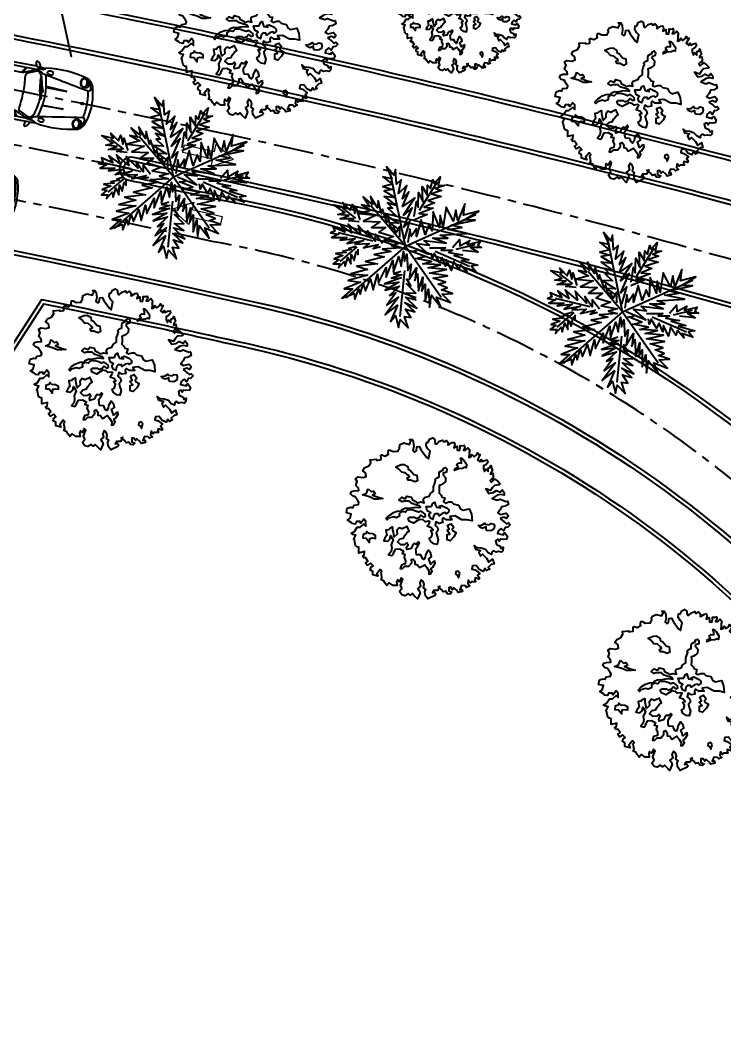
# Model space of a CAD drawing. Header units: inches. Extents: x -48022 to 80112, y -8164 to 5118.
# Drawn here: x 64292 to 65391, y -1339 to 243 of the extents above; entities that cross this region are included whole.
import ezdxf
from ezdxf.xclip import XClip

# ---------------------------------------------------------------- set-up
doc = ezdxf.new("R2010")
doc.units = ezdxf.units.IN
doc.header["$LTSCALE"] = 10
doc.header["$XCLIPFRAME"] = 0
doc.header["$PDMODE"] = 32
doc.linetypes.add('Amconstr', pattern=[9999, 9999, 0])
doc.linetypes.add('CENTER', pattern=[2, 1.25, -0.25, 0.25, -0.25])
doc.layers.add('1_CAR', color=1, linetype='Continuous', lineweight=0)
for name, color, linetype in [('1_DIM', 1, 'Continuous'), ('coches', 7, 'Continuous'), ('ROAD CL', 251, 'CENTER'), ('roads & footpath', 161, 'Continuous'), ('trees', 109, 'Continuous')]:
    doc.layers.add(name, color=color, linetype=linetype)
doc.styles.get("Standard").update_dxf_attribs({"font": 'sanss___.ttf'})
doc.dimstyles.new('STANDARD_WS', dxfattribs={"dimscale": 180, "dimtxt": 0.18, "dimasz": 0.0625, "dimexe": 0.1875, "dimexo": 0.0625, "dimgap": 0.09375, "dimtad": 0, "dimdec": 0, "dimzin": 3, "dimdsep": 46, "dimlunit": 4, "dimtxsty": 'Standard', "dimblk": 'DOT', "dimcen": 0.09375, "dimadec": 3, "dimazin": 0, "dimtfac": 1, "dimtdec": 0, "dimtofl": 0, "dimtmove": 1, "dimatfit": 3, "dimldrblk": 'CLOSED', "dimfxl": 0, "dimfrac": 2, "dimtolj": 1, "dimtzin": 3, "dimarcsym": 0})

# ---------------------------------------------------------------- blocks, each defined once
blk = doc.blocks.new('Arpls006')
at = {"color": 0, "linetype": 'ByBlock'}
for points in [[(0.4467, -0.0098), (0.4731, -0.0295), (0.4861, -0.0419), (0.4985, -0.0367), (0.5094, -0.0492), (0.4949, -0.0632), (0.4788, -0.0653), (0.4679, -0.0865), (0.4534, -0.0705), (0.4358, -0.085), (0.4306, -0.1026), (0.4679, -0.1119), (0.4591, -0.1119), (0.4767, -0.099), (0.4928, -0.1223), (0.4861, -0.1384), (0.4664, -0.1405), (0.4503, -0.1384), (0.441, -0.1514), (0.4322, -0.1384), (0.4176, -0.1477), (0.4233, -0.1706), (0.4467, -0.1815), (0.4519, -0.196), (0.4664, -0.1887), (0.4643, -0.21), (0.4555, -0.2193), (0.4373, -0.2157), (0.4213, -0.2193), (0.4036, -0.21), (0.3948, -0.2193), (0.3927, -0.2333), (0.373, -0.223), (0.3554, -0.2032), (0.3285, -0.1939), (0.3051, -0.1923), (0.2854, -0.1778), (0.2942, -0.2012), (0.3248, -0.2084), (0.3139, -0.223), (0.3248, -0.2442), (0.3373, -0.2318), (0.3622, -0.2567), (0.3767, -0.2816), (0.4, -0.2639), (0.4088, -0.2925), (0.3912, -0.2961), (0.373, -0.3142), (0.3819, -0.3246), (0.3622, -0.334), (0.3518, -0.321), (0.3409, -0.3391), (0.316, -0.3282), (0.2979, -0.3033), (0.2745, -0.3049), (0.2709, -0.3246), (0.2906, -0.3303), (0.3196, -0.3516), (0.3067, -0.3625), (0.3176, -0.3786), (0.3139, -0.3874), (0.2906, -0.3801), (0.289, -0.391), (0.2942, -0.4035), (0.2818, -0.4035), (0.2673, -0.4035), (0.2605, -0.4107), (0.2481, -0.3946), (0.2445, -0.418), (0.2569, -0.4304), (0.2372, -0.4392), (0.2299, -0.4304), (0.2066, -0.4284), (0.1957, -0.4538), (0.2087, -0.4517), (0.2118, -0.4647), (0.1854, -0.4714), (0.1781, -0.459), (0.1584, -0.4429), (0.1496, -0.4538), (0.1402, -0.4377), (0.1262, -0.4392), (0.1262, -0.461), (0.1459, -0.4698), (0.1351, -0.4807), (0.119, -0.4787), (0.1081, -0.4626), (0.092, -0.4678), (0.0796, -0.4517), (0.0599, -0.4356), (0.0708, -0.432), (0.0563, -0.459), (0.0314, -0.459), (0.0241, -0.4735), (0.0365, -0.4698), (0.0454, -0.4823), (0.0402, -0.4896), (-0.0044, -0.5108), (-0.0205, -0.4875), (-0.0226, -0.4626), (-0.0169, -0.4517), (-0.0314, -0.4413), (-0.0262, -0.4195), (-0.0329, -0.4019), (-0.0459, -0.391), (-0.0547, -0.4107), (-0.0495, -0.432), (-0.0671, -0.4465), (-0.0599, -0.4574), (-0.0526, -0.4735), (-0.0692, -0.5108), (-0.0868, -0.4932), (-0.1014, -0.4771), (-0.1138, -0.4875), (-0.1263, -0.4771), (-0.1475, -0.4911), (-0.1657, -0.4859), (-0.1802, -0.4647), (-0.1657, -0.445), (-0.1745, -0.4252), (-0.1657, -0.4035), (-0.1605, -0.3874), (-0.1708, -0.3786), (-0.1833, -0.4035), (-0.1942, -0.3926), (-0.1999, -0.4055), (-0.1962, -0.4284), (-0.2211, -0.4284), (-0.246, -0.4107), (-0.2605, -0.4284), (-0.2714, -0.4123), (-0.2782, -0.3983), (-0.2963, -0.391), (-0.2911, -0.3801), (-0.2942, -0.3568), (-0.2963, -0.3443), (-0.2911, -0.3391), (-0.3015, -0.3267), (-0.3233, -0.3537), (-0.316, -0.3697), (-0.3482, -0.3604), (-0.3482, -0.3391), (-0.3642, -0.3303), (-0.3591, -0.3106), (-0.3466, -0.3049), (-0.3627, -0.2888), (-0.3803, -0.3013), (-0.3824, -0.3013), (-0.3928, -0.2873), (-0.3788, -0.2748), (-0.3928, -0.253), (-0.4036, -0.2551), (-0.4125, -0.2442), (-0.4021, -0.239), (-0.4, -0.2157), (-0.4342, -0.2245), (-0.4342, -0.2069), (-0.4342, -0.1887), (-0.4446, -0.1851), (-0.4555, -0.1778), (-0.4576, -0.169), (-0.4627, -0.1405), (-0.4679, -0.1368), (-0.4643, -0.1332), (-0.4539, -0.1135), (-0.4736, -0.1083), (-0.4825, -0.1011), (-0.4627, -0.0902), (-0.4446, -0.0632), (-0.427, -0.0632), (-0.4036, -0.0435), (-0.3912, -0.0564), (-0.3912, -0.0274), (-0.4036, -0.0134), (-0.4218, -0.0383), (-0.4285, -0.0274), (-0.4503, -0.0274), (-0.4576, -0.0435), (-0.4752, -0.0404), (-0.4825, -0.0331), (-0.5058, -0.0186), (-0.4897, -0.0077), (-0.4825, 0.0188), (-0.513, 0.026), (-0.5073, 0.0546), (-0.484, 0.0618), (-0.4716, 0.0582), (-0.4643, 0.0743), (-0.4379, 0.0779), (-0.4342, 0.0903), (-0.4415, 0.1012), (-0.4576, 0.1261), (-0.4752, 0.1318), (-0.4861, 0.1443), (-0.4804, 0.1588), (-0.4643, 0.164), (-0.4358, 0.1656), (-0.4379, 0.1801), (-0.4539, 0.1962), (-0.4446, 0.2211), (-0.4555, 0.2392), (-0.4394, 0.2501), (-0.4088, 0.2465), (-0.3891, 0.2532), (-0.3928, 0.275), (-0.4109, 0.289), (-0.4, 0.3072), (-0.3731, 0.3196), (-0.3606, 0.3393), (-0.3642, 0.3575), (-0.3248, 0.3611), (-0.3233, 0.3538), (-0.2963, 0.359), (-0.2963, 0.3699), (-0.2979, 0.3839), (-0.2927, 0.3876), (-0.2911, 0.3876), (-0.2714, 0.3808), (-0.2497, 0.3933), (-0.2517, 0.4), (-0.2497, 0.4182), (-0.2388, 0.4182), (-0.2211, 0.4093), (-0.189, 0.4109), (-0.189, 0.4166), (-0.1802, 0.429), (-0.1817, 0.4379), (-0.1765, 0.4524), (-0.1532, 0.4628), (-0.119, 0.4539), (-0.1102, 0.4737), (-0.119, 0.4845), (-0.1029, 0.4845), (-0.0957, 0.4721), (-0.092, 0.4394), (-0.0977, 0.4145), (-0.0868, 0.4057), (-0.076, 0.413), (-0.0723, 0.4379), (-0.0583, 0.4394), (-0.0459, 0.4166), (-0.0132, 0.3735), (-0.0008, 0.3627), (0.0096, 0.4109), (-0.0044, 0.4254), (-0.0153, 0.4451), (-0.0132, 0.4664), (-0.0029, 0.4648)], [(-0.0029, 0.4648), (0.006, 0.4861), (0.0241, 0.4949), (0.0386, 0.4845), (0.0386, 0.4721), (0.0423, 0.4576), (0.0511, 0.4576), (0.0671, 0.4737), (0.0884, 0.4809), (0.092, 0.4721), (0.1008, 0.4721), (0.1117, 0.4788), (0.1226, 0.4648), (0.1205, 0.4503), (0.1278, 0.4524), (0.1475, 0.4648), (0.1599, 0.4664), (0.1636, 0.4503), (0.1584, 0.4327), (0.1781, 0.4431), (0.1797, 0.4166), (0.1942, 0.4145), (0.1978, 0.4327), (0.1978, 0.4467), (0.2175, 0.4451), (0.2227, 0.4488), (0.2263, 0.4327), (0.2175, 0.4182), (0.2315, 0.4182), (0.246, 0.4327), (0.2569, 0.4182), (0.2533, 0.4036), (0.2533, 0.3896), (0.2512, 0.3715), (0.2642, 0.3751), (0.2709, 0.3896), (0.2839, 0.3751), (0.2999, 0.3876), (0.3051, 0.4), (0.3103, 0.3896), (0.3228, 0.3896), (0.3139, 0.3735), (0.3051, 0.3575), (0.3212, 0.3445), (0.3285, 0.359), (0.3336, 0.3466), (0.3497, 0.3538), (0.3658, 0.3575), (0.3694, 0.3414), (0.357, 0.3269), (0.3425, 0.3196), (0.3425, 0.3035), (0.3497, 0.2838), (0.357, 0.2983), (0.3715, 0.2838), (0.3715, 0.3056), (0.3855, 0.3108), (0.3891, 0.3217), (0.3948, 0.302), (0.4, 0.289), (0.3891, 0.2786), (0.3876, 0.2677), (0.4016, 0.2729), (0.4036, 0.2553), (0.4036, 0.2444), (0.3927, 0.2371), (0.3839, 0.2283), (0.3927, 0.2174), (0.4036, 0.2283), (0.4145, 0.2356), (0.4322, 0.2231), (0.4482, 0.207), (0.441, 0.2013), (0.4124, 0.1977), (0.3979, 0.1816), (0.3876, 0.1656), (0.357, 0.1764), (0.3767, 0.1479), (0.4036, 0.1531), (0.4233, 0.1656), (0.4467, 0.1552), (0.4591, 0.1692), (0.4716, 0.1531), (0.4716, 0.137), (0.4503, 0.1407), (0.4285, 0.137), (0.3964, 0.1158), (0.4285, 0.1049), (0.4467, 0.1121), (0.484, 0.0976), (0.4928, 0.0997), (0.4985, 0.0779), (0.4788, 0.0675), (0.4555, 0.0639), (0.4482, 0.0442), (0.4322, 0.026), (0.4503, 0.0151), (0.484, 0.0245), (0.4985, 0.0084), (0.4876, -0.0098), (0.47, -0.0009), (0.4467, -0.0098)]]:
    blk.add_lwpolyline(points, dxfattribs=at)
for points in [[(-0.1709, 0.327), (-0.153, 0.3288), (-0.1298, 0.3163), (-0.1262, 0.2983), (-0.1118, 0.2913), (-0.092, 0.2663), (-0.0725, 0.2608), (-0.0689, 0.2267), (-0.085, 0.2197), (-0.11, 0.2304), (-0.1262, 0.2304), (-0.1335, 0.2447), (-0.1192, 0.2502), (-0.1262, 0.2608), (-0.146, 0.277), (-0.1673, 0.2806), (-0.1871, 0.302), (-0.2032, 0.3145)], [(0.1745, 0.3251), (0.1907, 0.3379), (0.2068, 0.3361), (0.2068, 0.3523), (0.1995, 0.3681), (0.2087, 0.3681), (0.2211, 0.3556), (0.2373, 0.3306), (0.2355, 0.3075), (0.2263, 0.3108), (0.212, 0.3038), (0.187, 0.302), (0.162, 0.2913), (0.1657, 0.3038), (0.1852, 0.3145)], [(-0.3769, 0.1767), (-0.3571, 0.1587), (-0.3428, 0.1624), (-0.3321, 0.1444), (-0.3501, 0.1374), (-0.3141, 0.1231), (-0.2855, 0.1158), (-0.3105, 0.1121), (-0.3391, 0.1121), (-0.3678, 0.1264), (-0.4125, 0.1389), (-0.3876, 0.1481)], [(0.3089, -0.0507), (0.3196, -0.0525), (0.3357, -0.0491), (0.3518, -0.0382), (0.3555, -0.0455), (0.3787, -0.0491), (0.3911, -0.04), (0.4073, -0.0436), (0.4109, -0.058), (0.4073, -0.076), (0.3893, -0.0866), (0.3662, -0.0848), (0.3625, -0.083), (0.3589, -0.0741), (0.3589, -0.0616), (0.3375, -0.0705), (0.3196, -0.0635)], [(-0.3714, -0.1028), (-0.3857, -0.0903), (-0.3912, -0.1028), (-0.4089, -0.1098), (-0.4107, -0.1296), (-0.3894, -0.1314), (-0.3678, -0.1582), (-0.3659, -0.1333), (-0.3516, -0.1296), (-0.3303, -0.1333), (-0.3303, -0.1153), (-0.3483, -0.1046)], [(0.1962, -0.3515), (0.1852, -0.3372), (0.1709, -0.3426), (0.1691, -0.3551), (0.1818, -0.3658), (0.187, -0.3786)]]:
    blk.add_lwpolyline(points, close=True, dxfattribs=at)
at = {"layer": 'trees', "color": 32, "linetype": 'ByBlock'}
for points in [[(-0.2657, -0.0092), (-0.2477, 0.0103), (-0.2297, 0.021), (-0.2191, 0.0283), (-0.1959, 0.0371), (-0.1688, 0.0389), (-0.1636, 0.0463), (-0.142, 0.0569), (-0.1243, 0.0551), (-0.0939, 0.0606), (-0.0759, 0.0624), (-0.0491, 0.0588), (-0.0579, 0.0694), (-0.0795, 0.0767), (-0.1027, 0.0838), (-0.1207, 0.0981), (-0.153, 0.0981), (-0.1655, 0.0944), (-0.185, 0.1069), (-0.1673, 0.1231), (-0.1457, 0.1142), (-0.135, 0.1304), (-0.1082, 0.1231), (-0.1009, 0.1069), (-0.0759, 0.0944), (-0.0704, 0.0874), (-0.0491, 0.0944), (-0.0275, 0.0892), (-0.0329, 0.1087), (-0.0256, 0.1212), (0.003, 0.1304), (0.0137, 0.1484), (0.0317, 0.1609), (0.0317, 0.1895), (0.0368, 0.2057), (0.0441, 0.2252), (0.0387, 0.2325), (0.0493, 0.2432), (0.0655, 0.2502), (0.0655, 0.2663), (0.0673, 0.2806), (0.0923, 0.295), (0.0908, 0.3023), (0.1051, 0.3093), (0.1139, 0.3005), (0.1121, 0.2806), (0.0923, 0.2736), (0.0908, 0.2645), (0.0959, 0.2593), (0.1066, 0.2468), (0.1051, 0.2215), (0.0908, 0.209), (0.0798, 0.202), (0.0655, 0.1965), (0.0673, 0.184), (0.0673, 0.166), (0.0655, 0.1484), (0.078, 0.1356), (0.0834, 0.1231), (0.1014, 0.1197), (0.0941, 0.0944), (0.1066, 0.0874), (0.1264, 0.0944), (0.1444, 0.0944), (0.1569, 0.0819), (0.1873, 0.0749), (0.198, 0.0533), (0.216, 0.0426), (0.2534, 0.0514), (0.2678, 0.0176), (0.2714, -0.0238), (0.241, -0.0165), (0.2087, -0.0165), (0.1657, 0.0066), (0.1337, 0.0033), (0.1462, -0.0165), (0.1121, -0.0165), (0.0941, -0.004), (0.0853, -0.0165), (0.0889, -0.0345), (0.0655, -0.0397), (0.046, -0.029), (0.0405, -0.0507), (0.0566, -0.065), (0.0603, -0.0827), (0.0478, -0.0988), (0.053, -0.1186), (0.0603, -0.1418), (0.053, -0.1704), (0.0332, -0.1671), (0.0137, -0.1528), (0.0045, -0.1329), (0.0189, -0.1241), (0.0243, -0.1043), (0.0137, -0.0845), (0.028, -0.0811), (0.0155, -0.0668), (-0.008, -0.0577), (0.003, -0.0415), (0.0082, -0.029), (-0.0006, -0.0254), (-0.0204, -0.029), (-0.0329, -0.0184), (-0.0543, -0.0147), (-0.0704, -0.0238), (-0.0939, -0.0382), (-0.1207, -0.0254), (-0.1277, -0.0092), (-0.117, -0.0004), (-0.0902, -0.0004), (-0.0777, -0.0092), (-0.0579, -0.0004), (-0.0473, 0.0121), (-0.0311, -0.0004), (-0.0186, 0.0051), (-0.0204, 0.0176), (-0.0311, 0.0265), (-0.0454, 0.0371), (-0.0616, 0.0301), (-0.0741, 0.0353), (-0.1027, 0.0444), (-0.1332, 0.0426), (-0.1438, 0.0301), (-0.1655, 0.0338), (-0.1831, 0.0228), (-0.1816, 0.0051), (-0.2029, -0.004), (-0.2173, 0.0015), (-0.2495, -0.0077), (-0.2584, -0.0184)], [(0.0189, 0.0658), (0.0277, 0.0871), (0.0387, 0.0926), (0.042, 0.0783), (0.0493, 0.0621), (0.0743, 0.0566), (0.0655, 0.0673), (0.0816, 0.0728), (0.1118, 0.0585), (0.1261, 0.046), (0.1246, 0.0298), (0.1103, 0.021), (0.1048, 0.028), (0.085, 0.0228), (0.0655, 0.0085), (0.0618, 0.0191), (0.042, 0.0191), (0.0313, 0.0048), (0.0277, -0.015), (0.0115, -0.0077), (0.0027, 0.0155), (0.0134, 0.0261), (-0.008, 0.0386), (-0.0153, 0.0658)], [(-0.2227, -0.0616), (-0.2425, -0.0723), (-0.248, -0.0793), (-0.2657, -0.0811), (-0.2605, -0.1153), (-0.273, -0.1296), (-0.28, -0.1476), (-0.255, -0.1509), (-0.2407, -0.1384), (-0.2371, -0.1153), (-0.2209, -0.1421), (-0.2337, -0.1744), (-0.23, -0.1924), (-0.2337, -0.2155), (-0.2495, -0.2354), (-0.2282, -0.2405), (-0.2194, -0.228), (-0.2066, -0.2012), (-0.1816, -0.1994), (-0.1566, -0.2137), (-0.1655, -0.228), (-0.1478, -0.2317), (-0.153, -0.253), (-0.1441, -0.2728), (-0.146, -0.2927), (-0.1691, -0.2997), (-0.1764, -0.3213), (-0.1621, -0.3213), (-0.1478, -0.307), (-0.1225, -0.307), (-0.1048, -0.2853), (-0.1064, -0.2655), (-0.0957, -0.2622), (-0.085, -0.2765), (-0.085, -0.2942), (-0.0689, -0.2978), (-0.0564, -0.3158), (-0.0439, -0.3085), (-0.0241, -0.2978), (-0.0116, -0.314), (0.0027, -0.3356), (0.0009, -0.357), (0.0115, -0.3551), (0.0225, -0.3372), (0.0152, -0.3228), (0.0277, -0.3122), (0.042, -0.289), (0.0402, -0.2765), (0.0277, -0.2817), (0.0134, -0.2942), (0.0082, -0.2799), (0.0009, -0.2603), (0.0189, -0.2479), (0.0152, -0.228), (-0.0009, -0.2067), (-0.008, -0.2174), (-0.0189, -0.2354), (-0.0204, -0.2512), (-0.0296, -0.2655), (-0.0384, -0.2585), (-0.0476, -0.2369), (-0.0744, -0.2354), (-0.0777, -0.2192), (-0.0795, -0.1976), (-0.0671, -0.1796), (-0.0564, -0.1619), (-0.0619, -0.1546), (-0.0777, -0.1707), (-0.0887, -0.1653), (-0.0994, -0.1781), (-0.1082, -0.1957), (-0.135, -0.203), (-0.1368, -0.1887), (-0.128, -0.1744), (-0.1368, -0.1619), (-0.1493, -0.1726), (-0.1728, -0.1744), (-0.1941, -0.1546), (-0.178, -0.1366), (-0.1566, -0.1314), (-0.1478, -0.1153), (-0.135, -0.0991), (-0.1207, -0.0885), (-0.128, -0.0705), (-0.135, -0.058), (-0.1478, -0.065), (-0.1655, -0.0741), (-0.1834, -0.0668), (-0.1978, -0.0848), (-0.1959, -0.1064), (-0.2139, -0.1241), (-0.2194, -0.0936), (-0.2227, -0.0811)], [(0.1191, -0.0507), (0.1422, -0.0418), (0.1584, -0.0635), (0.1477, -0.0778), (0.1547, -0.0866), (0.1727, -0.0973), (0.1584, -0.1241), (0.1352, -0.1476), (0.1173, -0.1421), (0.1173, -0.1098), (0.1334, -0.1064), (0.1154, -0.0848), (0.1298, -0.076)]]:
    blk.add_lwpolyline(points, close=True, dxfattribs=at)
blk = doc.blocks.new('Arpls013')
at = {"layer": 'trees', "linetype": 'ByBlock'}
for p, q in [((0.013, -0.001), (-0.189, 0.982)), ((0.197, 0.467), (0.423, 0.833)), ((-0.634, 0.362), (-0.802, 0.492)), ((0.013, -0.001), (-0.436, 0.523)), ((0.013, -0.001), (0.929, 0.413)), ((-0.408, 0.065), (-0.86, 0.174)), ((0.674, -0.039), (0.921, 0.019)), ((-0.621, -0.011), (-0.842, -0.199)), ((0.013, -0.001), (-0.759, -0.672)), ((0.013, -0.001), (0.476, -0.664)), ((0.398, -0.064), (0.845, -0.263)), ((-0.001, -0.316), (-0.06, -0.916))]:
    blk.add_line(p, q, dxfattribs=at)
for points in [[(0.004, 0.098), (0.07, 0.324), (-0.009, 0.246), (0.1, 0.497), (-0.014, 0.401), (0.133, 0.627), (-0.027, 0.517), (0.057, 0.705), (-0.027, 0.614), (0.029, 0.789), (-0.08, 0.685), (-0.042, 0.86), (-0.106, 0.807), (-0.118, 0.995), (-0.139, 0.924), (-0.235, 1.033), (-0.164, 0.873), (-0.281, 0.899), (-0.156, 0.807), (-0.281, 0.777), (-0.151, 0.736), (-0.266, 0.718), (-0.118, 0.627), (-0.266, 0.647), (-0.098, 0.523), (-0.222, 0.563), (-0.156, 0.492), (-0.215, 0.492), (-0.118, 0.401), (-0.253, 0.408), (-0.08, 0.299), (-0.197, 0.304), (-0.093, 0.228)], [(0.126, 0.383), (0.154, 0.581), (0.179, 0.505), (0.184, 0.698), (0.237, 0.581), (0.23, 0.777), (0.296, 0.665), (0.301, 0.794), (0.339, 0.749), (0.367, 0.86), (0.385, 0.815), (0.464, 0.899), (0.436, 0.794), (0.519, 0.789), (0.405, 0.749), (0.481, 0.723), (0.352, 0.678), (0.476, 0.647), (0.309, 0.594), (0.392, 0.563), (0.255, 0.505), (0.372, 0.492), (0.192, 0.426), (0.296, 0.413), (0.121, 0.337)], [(-0.591, 0.317), (-0.725, 0.329), (-0.659, 0.355), (-0.835, 0.355), (-0.725, 0.396), (-0.868, 0.413), (-0.776, 0.439), (-0.919, 0.538), (-0.771, 0.505), (-0.802, 0.568), (-0.705, 0.467), (-0.675, 0.543), (-0.647, 0.426), (-0.634, 0.505), (-0.583, 0.342)], [(-0.06, 0.116), (-0.06, 0.253), (-0.113, 0.174), (-0.144, 0.253), (-0.164, 0.207), (-0.21, 0.35), (-0.228, 0.312), (-0.286, 0.479), (-0.299, 0.421), (-0.344, 0.589), (-0.352, 0.497), (-0.441, 0.647), (-0.416, 0.543), (-0.537, 0.639), (-0.454, 0.517), (-0.558, 0.538), (-0.428, 0.467), (-0.591, 0.426), (-0.37, 0.401), (-0.532, 0.324), (-0.319, 0.317), (-0.428, 0.241), (-0.248, 0.241), (-0.332, 0.182), (-0.144, 0.124), (-0.266, 0.078), (-0.055, 0.04), (-0.169, 0.007), (-0.055, -0.024), (-0.286, -0.039), (-0.177, -0.069), (-0.395, -0.108), (-0.266, -0.141), (-0.507, -0.199), (-0.352, -0.232), (-0.621, -0.263), (-0.479, -0.303), (-0.7, -0.362), (-0.479, -0.379), (-0.731, -0.446), (-0.571, -0.471), (-0.784, -0.555), (-0.675, -0.555), (-0.814, -0.677), (-0.654, -0.618), (-0.647, -0.689), (-0.596, -0.555), (-0.576, -0.626), (-0.537, -0.496), (-0.507, -0.58), (-0.441, -0.425), (-0.408, -0.567), (-0.352, -0.367), (-0.337, -0.476), (-0.24, -0.278), (-0.24, -0.405), (-0.151, -0.186), (-0.144, -0.341), (-0.073, -0.136), (-0.042, -0.263), (-0.014, -0.069), (-0.001, -0.194), (0.029, -0.103), (0.042, -0.316), (0.088, -0.237), (0.062, -0.433), (0.154, -0.283), (0.133, -0.446), (0.171, -0.362), (0.184, -0.58), (0.237, -0.405), (0.225, -0.588), (0.268, -0.496), (0.268, -0.715), (0.314, -0.56), (0.326, -0.794), (0.352, -0.639), (0.476, -0.799), (0.418, -0.664), (0.598, -0.735), (0.489, -0.626), (0.624, -0.618), (0.481, -0.567), (0.553, -0.542), (0.436, -0.496), (0.535, -0.471), (0.372, -0.418), (0.56, -0.387), (0.326, -0.354), (0.547, -0.303), (0.309, -0.283), (0.469, -0.245), (0.237, -0.232), (0.352, -0.199), (0.146, -0.161), (0.263, -0.136), (0.088, -0.064), (0.166, -0.057)], [(0.062, 0.002), (0.314, -0.103), (0.154, 0.032), (0.326, 0.014), (0.255, 0.073), (0.54, 0.04), (0.367, 0.103), (0.565, 0.103), (0.464, 0.144), (0.817, 0.162), (0.565, 0.215), (0.746, 0.241), (0.606, 0.271), (0.921, 0.337), (0.779, 0.342), (0.967, 0.454), (0.766, 0.401), (0.786, 0.55), (0.695, 0.329), (0.669, 0.467), (0.636, 0.324), (0.54, 0.505), (0.502, 0.253), (0.464, 0.396), (0.456, 0.241), (0.372, 0.446), (0.359, 0.2), (0.321, 0.284), (0.268, 0.149), (0.217, 0.342), (0.154, 0.124), (0.154, 0.228), (0.088, 0.124), (0.07, 0.22), (0.042, 0.045)], [(-0.286, 0.032), (-0.382, 0.157), (-0.382, 0.065), (-0.479, 0.2), (-0.454, 0.111), (-0.604, 0.266), (-0.571, 0.149), (-0.731, 0.284), (-0.687, 0.174), (-0.83, 0.271), (-0.776, 0.182), (-0.926, 0.246), (-0.906, 0.195), (-0.964, 0.174), (-0.86, 0.157), (-0.944, 0.111), (-0.751, 0.111), (-0.835, 0.078), (-0.642, 0.098), (-0.746, 0.032), (-0.532, 0.073), (-0.642, 0.027), (-0.461, 0.032), (-0.532, -0.024), (-0.344, 0.019), (-0.408, -0.031), (-0.311, -0.006)], [(0.624, -0.019), (0.715, 0.086), (0.72, 0.002), (0.85, 0.073), (0.817, 0.019), (0.984, 0.06), (0.954, 0.007), (1, -0.019), (0.857, -0.019), (0.959, -0.077), (0.753, -0.057)], [(-0.634, -0.006), (-0.725, -0.031), (-0.692, -0.044), (-0.802, -0.064), (-0.759, -0.082), (-0.893, -0.095), (-0.802, -0.123), (-0.914, -0.166), (-0.855, -0.174), (-0.926, -0.232), (-0.842, -0.232), (-0.86, -0.283), (-0.784, -0.199), (-0.771, -0.263), (-0.738, -0.148), (-0.7, -0.232), (-0.692, -0.108), (-0.654, -0.186), (-0.629, -0.069), (-0.604, -0.108), (-0.604, -0.039)], [(0.326, -0.024), (0.535, -0.024), (0.476, -0.052), (0.624, -0.052), (0.578, -0.082), (0.753, -0.115), (0.644, -0.123), (0.837, -0.179), (0.741, -0.186), (0.954, -0.25), (0.87, -0.263), (0.929, -0.329), (0.786, -0.283), (0.812, -0.341), (0.728, -0.245), (0.708, -0.303), (0.636, -0.199), (0.611, -0.316), (0.547, -0.179), (0.535, -0.263), (0.489, -0.148), (0.456, -0.212), (0.385, -0.095), (0.359, -0.161), (0.352, -0.09)], [(-0.047, -0.329), (-0.139, -0.362), (-0.034, -0.374), (-0.169, -0.418), (-0.042, -0.412), (-0.261, -0.489), (-0.073, -0.471), (-0.253, -0.573), (-0.067, -0.522), (-0.197, -0.644), (-0.113, -0.606), (-0.228, -0.768), (-0.08, -0.664), (-0.253, -0.895), (-0.093, -0.768), (-0.182, -0.979), (-0.118, -0.903), (-0.08, -1.058), (-0.055, -0.954), (0.049, -1.065), (-0.001, -0.916), (0.082, -0.928), (0.011, -0.819), (0.133, -0.857), (0.004, -0.735), (0.159, -0.806), (0.011, -0.664), (0.146, -0.697), (0.024, -0.606), (0.146, -0.613), (0.024, -0.489), (0.082, -0.517), (0.024, -0.425)]]:
    blk.add_lwpolyline(points, dxfattribs=at)
blk = doc.blocks.new('pdf plan')
at = {"color": 250, "linetype": 'Continuous', "lineweight": -2}
blk.add_lwpolyline([(524.48, 438.21), (539.25, 438.21), (539.25, 438.21)], dxfattribs=at)
blk = doc.blocks.new('A$C6C2F1E0A')
at = {"layer": 'coches', "color": 0, "linetype": 'ByBlock', "lineweight": -3}
for p, q in [((3.454, 0.86), (2.883, 0.85)), ((1.92, 0.537), (1.757, 0.611)), ((2.091, 0.539), (1.994, 0.688)), ((2.122, 0.538), (2.026, 0.688)), ((2.681, 0.543), (2.584, 0.687)), ((2.712, 0.544), (2.615, 0.688)), ((3.04, 0.536), (2.706, 0.544)), ((2.881, 0.452), (2.881, 0)), ((3.349, 0.5), (2.924, 0.505)), ((2.936, 0), (2.936, 0.432)), ((3.313, 0.518), (3.04, 0.536)), ((3.542, 0.504), (3.313, 0.518)), ((3.843, 0.479), (3.542, 0.504)), ((3.61, 0.411), (3.61, 0)), ((3.749, 0.461), (3.67, 0.463)), ((4.128, 0.453), (3.843, 0.479)), ((3.92, 0), (3.92, 0.366)), ((0.757, 0.253), (1.346, 0.273)), ((1.343, 0.253), (0.757, 0.253)), ((2.881, 0), (2.881, -0.452)), ((2.936, -0.432), (2.936, 0)), ((3.521, 0), (3.521, 0.274)), ((3.521, -0.274), (3.521, 0)), ((3.61, 0), (3.61, -0.411)), ((3.92, -0.366), (3.92, 0)), ((0.757, -0.253), (1.346, -0.273)), ((1.343, -0.253), (0.757, -0.253)), ((1.757, -0.611), (1.92, -0.537)), ((2.056, -0.544), (1.963, -0.689)), ((2.091, -0.539), (1.994, -0.688)), ((2.681, -0.543), (2.584, -0.687)), ((2.712, -0.544), (2.615, -0.688)), ((2.706, -0.544), (3.04, -0.536)), ((2.924, -0.505), (3.349, -0.5)), ((3.04, -0.536), (3.313, -0.518)), ((3.313, -0.518), (3.542, -0.504)), ((3.843, -0.479), (3.542, -0.504)), ((3.67, -0.463), (3.749, -0.461)), ((4.128, -0.453), (3.843, -0.479)), ((1.987, -0.566), (1.698, -0.692)), ((1.698, -0.692), (2.276, -0.685)), ((1.709, -0.777), (2.365, -0.777)), ((2.276, -0.685), (2.625, -0.688)), ((2.883, -0.85), (3.454, -0.86))]:
    blk.add_line(p, q, dxfattribs=at)
for points in [[(2.421, 0.773, -0.024995), (2.365, 0.777), (1.709, 0.777, -0.093665), (1.597, 0.777, -0.044974), (1.441, 0.773, 0.242846), (1.54, 0.724, -0.066443), (1.673, 0.708, 0.284222), (1.698, 0.692)], [(2.615, 0.688), (2.276, 0.685), (1.698, 0.692), (1.987, 0.566, 0.071916), (2.091, 0.539, 0.014486), (2.828, 0.548, 0.015753), (3.209, 0.571, 0.648), (3.202, 0.608, 0.010841), (3.087, 0.633, 0.038718), (2.625, 0.688, 0.192613), (2.609, 0.783)]]:
    blk.add_lwpolyline(points, format="xyb", dxfattribs=at)
blk.add_lwpolyline([(2.625, 0.688), (2.615, 0.688)], dxfattribs=at)
blk.add_circle((0.275, -0.002), 0.0266, dxfattribs=at)
for centre, radius, start, end in [((1.775, 0.75), 0.18, 109.8569, 171.1321), ((1.474, 0.914), 0.272, 329.8315, 356.1352), ((1.722, 0.897), 0.023, 356.1352, 109.8569), ((2.898, 0.684), 0.167, 95.1224, 113.5908), ((2.655, -2.645), 3.595, 69.1236, 77.1575), ((0.43, 0.38), 0.377, 117.9341, 165.8561), ((0.798, 0.253), 0.713, 139.8356, 163.0263), ((-7.49, 47.784), 48.02, 279.1905, 280.8179), ((0.344, 0.55), 0.151, 151.6532, 191.6286), ((0.431, 0.503), 0.25, 127.028, 151.6532), ((0.468, 0.589), 0.219, 164.1178, 200.1268), ((0.989, -2.032), 2.841, 80.8502, 105.0021), ((0.311, 0.634), 0.0561, 99.1163, 164.1178), ((0.321, 0.604), 0.106, 37.9901, 112.4095), ((0.318, 0.591), 0.0991, 44.3179, 99.1163), ((0.279, 0.587), 0.141, 318.9552, 356.0625), ((0.311, 0.585), 0.109, 356.0625, 44.3179), ((0.29, 0.58), 0.146, 327.3729, 37.9901), ((1.275, 0.654), 0.0587, 88.9813, 160.0291), ((1.261, 0.666), 0.0421, 169.1057, 256.3949), ((1.289, 0.781), 0.161, 256.3949, 281.2917), ((1.296, 0.404), 0.309, 80.0244, 93.711), ((1.27, 0.909), 0.29, 279.8631, 292.3211), ((3.487, -0.031), 2.163, 163.0913, 179.1793), ((1.322, 0.639), 0.0745, 24.0009, 68.7529), ((1.37, 0.66), 0.0224, 299.1034, 22.9832), ((1.792, 0.418), 0.288, 130.3021, 163.3105), ((1.697, 0.449), 0.243, 89.731, 135.9605), ((1.648, 0.433), 0.209, 58.5386, 101.741), ((2.481, 0.583), 0.227, 85.3914, 120.853), ((2.461, 0.726), 0.0619, 53.34, 130.5245), ((2.458, 0.82), 0.06, 231.9068, 311.9577), ((2.44, 1.337), 0.564, 275.8996, 280.6987), ((2.494, 0.747), 0.0622, 34.5743, 84.6458), ((2.566, 1.444), 0.662, 268.1893, 293.5908), ((3.957, 0.792), 0.128, 198.9069, 239.4435), ((3.768, 0.377), 0.329, 38.5491, 67.8682), ((3.738, 0.367), 0.399, 12.4252, 60.1974), ((3.794, 0.28), 0.456, 36.82, 71.8248), ((3.361, 0.253), 0.741, 5.9587, 26.3467), ((2.143, -0.052), 2.144, 165.8561, 178.6137), ((0.176, 0.443), 0.0622, 163.0263, 273.4503), ((1.989, -0.017), 1.853, 167.5836, 179.4615), ((0.267, 0.534), 0.0721, 191.6286, 237.7927), ((0.308, 0.599), 0.15, 237.7927, 290.4863), ((0.33, 0.542), 0.0734, 202.5631, 318.9552), ((0.323, 0.558), 0.106, 290.4863, 327.3729), ((3.06, 0.037), 1.612, 163.3105, 178.5788), ((1.901, 0.472), 0.0678, 345.774, 73.1452), ((5.525, -0.023), 3.591, 172.3421, 179.6342), ((2.931, 0.455), 0.05, 98.3498, 183.3387), ((3.016, 0.434), 0.0806, 119.4221, 181.6531), ((3.333, 0.156), 0.345, 69.3284, 87.2077), ((3.43, 0.414), 0.069, 24.9469, 69.3284), ((3.074, 0.285), 0.447, 358.5563, 20.6788), ((-3.919, 0.054), 7.474, 359.5886, 3.4511), ((3.666, 0.406), 0.0564, 86.7926, 175.4907), ((3.688, -0.272), 0.736, 77.7157, 85.2325), ((3.823, 0.352), 0.0977, 8.5929, 77.7157), ((1.869, 0.021), 2.251, 359.4726, 7.8972), ((1.787, -0.026), 2.389, 0.6326, 11.5834), ((2.341, -0.011), 1.904, 0.3429, 17.2682), ((2.143, 0.052), 2.144, 181.3863, 194.1439), ((1.989, 0.017), 1.853, 180.5385, 192.4164), ((3.487, 0.031), 2.163, 180.8207, 196.9087), ((1.433, 0.081), 0.0143, 16.9212, 209.452), ((-1.123, -0.69), 2.655, 8.2627, 16.7299), ((-0.612, -0.541), 2.152, 1.6045, 16.9212), ((5.525, 0.023), 3.591, 180.3658, 187.6579), ((-3.919, -0.054), 7.474, 356.5489, 0.4114), ((1.869, -0.021), 2.251, 352.1028, 0.5274), ((1.787, 0.026), 2.389, 348.4166, 359.3674), ((2.341, 0.011), 1.904, 342.7318, 359.6571), ((1.414, -0.114), 0.0107, 20.4589, 234.6463), ((-0.748, -0.97), 2.316, 12.8462, 21.4384), ((-0.869, -0.966), 2.447, 10.4806, 20.4589), ((3.06, -0.037), 1.612, 179.6179, 185.9686), ((3.074, -0.285), 0.447, 339.3212, 1.4437), ((0.43, -0.38), 0.377, 194.1439, 242.0659), ((0.176, -0.443), 0.0622, 86.5497, 196.9737), ((0.798, -0.253), 0.713, 196.9737, 220.1644), ((-7.49, -47.784), 48.02, 79.1821, 80.8095), ((0.344, -0.55), 0.151, 168.3714, 208.3468), ((0.267, -0.534), 0.0721, 122.2073, 168.3714), ((0.308, -0.599), 0.15, 69.5137, 122.2073), ((0.468, -0.589), 0.219, 159.8732, 195.8822), ((0.33, -0.542), 0.0734, 41.0448, 157.4369), ((0.323, -0.558), 0.106, 32.6271, 69.5137), ((0.279, -0.587), 0.141, 3.9375, 41.0448), ((0.29, -0.58), 0.146, 322.0099, 32.6271), ((3.06, -0.037), 1.612, 189.5681, 196.6895), ((3.272, -0.052), 1.786, 188.2627, 193.8902), ((1.717, -0.407), 0.212, 192.8462, 212.2634), ((1.792, -0.418), 0.288, 196.6895, 229.6979), ((1.901, -0.472), 0.0678, 286.8548, 14.226), ((2.134, -0.914), 0.377, 96.5342, 112.9878), ((2.291, -13.256), 12.719, 87.5803, 90.8999), ((2.664, -6.601), 6.055, 84.8428, 88.4528), ((2.931, -0.455), 0.05, 176.6613, 261.6502), ((3.016, -0.434), 0.0806, 178.3469, 240.5779), ((3.333, -0.156), 0.345, 272.7923, 290.6716), ((3.43, -0.414), 0.069, 290.6716, 335.0531), ((3.666, -0.406), 0.0564, 184.5093, 273.2074), ((3.688, 0.272), 0.736, 274.7675, 282.2843), ((3.823, -0.352), 0.0977, 282.2843, 351.4071), ((3.738, -0.367), 0.399, 299.8026, 347.5748), ((3.794, -0.28), 0.456, 288.1752, 323.18), ((3.361, -0.253), 0.741, 333.6533, 354.0413), ((0.431, -0.503), 0.25, 208.3468, 232.972), ((0.989, 2.032), 2.841, 254.9979, 279.1498), ((0.311, -0.634), 0.0561, 195.8822, 260.8837), ((0.321, -0.604), 0.106, 247.5905, 322.0099), ((0.318, -0.591), 0.0991, 260.8837, 315.6821), ((0.311, -0.585), 0.109, 315.6821, 3.9375), ((1.261, -0.666), 0.0421, 103.6051, 190.8943), ((1.275, -0.654), 0.0587, 199.9709, 271.0187), ((1.289, -0.781), 0.161, 78.7083, 103.6051), ((1.296, -0.404), 0.309, 266.289, 279.9756), ((1.27, -0.909), 0.29, 67.6789, 80.1369), ((1.322, -0.639), 0.0745, 291.2471, 335.9991), ((1.37, -0.66), 0.0224, 337.0168, 60.8966), ((1.538, -0.845), 0.121, 89.0984, 143.6975), ((1.497, -1.646), 0.874, 83.421, 93.7212), ((1.697, -0.449), 0.243, 224.0395, 270.269), ((1.546, -0.219), 0.505, 269.2761, 284.4814), ((1.653, -1.072), 0.3, 79.298, 100.702), ((1.775, -0.75), 0.18, 188.8679, 250.1431), ((1.648, -0.433), 0.209, 258.259, 301.4614), ((1.699, -0.721), 0.0287, 90.59, 154.0552), ((1.474, -0.914), 0.272, 3.8648, 30.1685), ((2.44, -1.337), 0.564, 91.9386, 97.6657), ((2.481, -0.583), 0.227, 239.147, 274.6086), ((2.458, -0.82), 0.06, 48.0423, 128.0932), ((2.461, -0.726), 0.0619, 229.4755, 306.66), ((2.44, -1.337), 0.564, 79.3013, 84.1004), ((2.494, -0.747), 0.0622, 275.3542, 325.4257), ((2.566, -1.444), 0.662, 66.4092, 91.8107), ((2.498, -0.715), 0.13, 328.6574, 12.267), ((2.506, 2.319), 3.009, 272.2624, 281.1315), ((2.898, -0.684), 0.167, 246.4092, 264.8776), ((2.566, 2.016), 2.7, 281.1315, 283.6161), ((3.197, -0.588), 0.021, 283.6161, 55.3891), ((2.655, 2.645), 3.595, 282.8425, 290.8764), ((3.957, -0.792), 0.128, 120.5565, 161.0931), ((3.768, -0.377), 0.329, 292.1318, 321.4509), ((1.722, -0.897), 0.023, 250.1431, 3.8648)]:
    blk.add_arc(centre, radius, start, end, dxfattribs=at)
blk = doc.blocks.new('*U116')
at = {"layer": '1_CAR', "color": 156, "xscale": 56.28592714387036, "yscale": 56.28592714387036, "zscale": 56.28592714387036}
for p, rotation in [((1316.6, 8567.2), 176.3875821970292), ((981.6, 8420.2), 356.3168846967408)]:
    blk.add_blockref('A$C6C2F1E0A', p, dxfattribs=dict(at, rotation=rotation))
blk = doc.blocks.new('*U117')
at = {"color": 0, "linetype": 'ByBlock', "lineweight": -2, "transparency": 16777216, "rotation": 352.4800607322161}
blk.add_blockref('*U116', (61976.8, -8211.7), dxfattribs=at)
blk = doc.blocks.new('*U133')
at = {"layer": '1_CAR'}
for points in [[(310.9, 51.4), (358.8, 50.2), (359.1, 62.2), (389.9, 43.4), (358.2, 26.2), (358.5, 38.2), (310.6, 39.4)], [(390.1, -58.7), (342.1, -57.5), (341.8, -69.4), (311.1, -50.7), (342.7, -33.5), (342.4, -45.5), (390.4, -46.7)]]:
    blk.add_lwpolyline(points, close=True, dxfattribs=at)
blk = doc.blocks.new('*U134')
at = {"color": 0, "linetype": 'ByBlock', "lineweight": -2, "transparency": 16777216, "rotation": 348.8373093636491}
blk.add_blockref('*U133', (64232.9, 58.1), dxfattribs=at)
blk = doc.blocks.new('_Dot')
at = {"color": 0, "linetype": 'ByBlock', "lineweight": -2}
blk.add_line((-0.5, 0), (-1, 0), dxfattribs=at)
at = {"color": 0, "linetype": 'ByBlock', "const_width": 0.5}
blk.add_lwpolyline([(-0.25, 0, 1), (0.25, 0, 1)], format="xyb", close=True, dxfattribs=at)
blk = doc.blocks.new('*D201')
at = {"layer": '1_DIM', "color": 0, "lineweight": -2, "transparency": 16777216}
blk.add_line((66319.1, -277.3), (66319.1, 641.7), dxfattribs=at)
for start, end in [(90.06064, 95.57841), (96.55208, 102.06985)]:
    blk.add_arc((66319.1, -10021.9), 10629.8, start, end, dxfattribs=at)
at = {"layer": 'Defpoints', "color": 0, "transparency": 16777216}
for p in [(63731.8, 2015.9), (65569.6, 581.5), (64150.7, 66.9), (66319.1, -288.5), (66319.1, -1080.5)]:
    blk.add_point(p, dxfattribs=at)
at = {"layer": '1_DIM', "color": 0, "lineweight": -2, "transparency": 16777216, "xscale": 11.25, "yscale": 11.25, "zscale": 11.25}
for p, rotation in [((66319.1, 608), 0.03031924790928877), ((64085.4, 370.6), 192.1001664814439)]:
    blk.add_blockref('_Dot', p, dxfattribs=dict(at, rotation=rotation))
at = {"layer": '1_DIM', "color": 0, "transparency": 16777216, "insert": (65196, 548.5), "char_height": 32.4, "attachment_point": 5, "rotation": 6.0652}
blk.add_mtext('\\A1;12.130°', dxfattribs=at)
blk = doc.blocks.new('_Closed')
at = {"color": 0, "linetype": 'ByBlock', "lineweight": -2}
for p, q in [((-1, 0.17), (0, 0)), ((-1, 0.17), (-1, -0.17)), ((0, 0), (-1, -0.17)), ((0, 0), (-1, 0))]:
    blk.add_line(p, q, dxfattribs=at)

msp = doc.modelspace()

# ---------------------------------------------------------------- linework, layer by layer
at = {"layer": 'ROAD CL', "color": 1, "ltscale": 5}
for points in [[(68746.2, 3597.4), (67790.3, -328.9, -0.345872), (67452.2, -594.5), (67063.9, -594.5, -0.265797), (66763.9, -423, 0.401109), (66077.8, -228.5, -0.200782), (65810.2, -252.7, 0.02301), (64627.8, 61.7, 0.126482), (55518, -265.1)], [(55517.7, -440.4, -0.127208), (64593.7, -102.8, -0.187226), (65700.2, -781.4, 0.079949), (66064.7, -1133.4, -0.270065), (66247.1, -1446.6), (66247.1, -1896.1)]]:
    msp.add_lwpolyline(points, format="xyb", dxfattribs=at)
msp.add_arc((60707.9, -17805.3), 18207.9, 78.09285, 106.02526, dxfattribs=at)
at = {"layer": 'roads & footpath'}
for points in [[(56078.5, 46, -0.086639), (62399.1, 558.6, 0.506158), (62568.1, 749.1), (62123, 2819.8, -1), (63096.8, 3029.1), (63639.6, 503.5, 0.307294), (63767.9, 380.8, -0.000207), (63783, 378.3), (63521.2, 1596.3), (63424.2, 1575.4), (63347.3, 1933.3), (64019.2, 2077.7), (64409.6, 261.3, -0.003337), (64650.6, 210.3, -0.016564), (65835.5, -90.3, 0.206371)], [(56080.2, 40.2, -0.086636), (62398.6, 552.6, 0.506158), (62573.9, 750.4), (62128.9, 2821.1, -1), (63090.9, 3027.8), (63633.8, 502.2, 0.307294), (63766.9, 374.9, -0.000327), (63790.7, 370.9), (63525.8, 1603.4), (63428.8, 1582.6), (63354.5, 1928.7), (64014.6, 2070.5), (64404.6, 256.2, -0.00339), (64649.3, 204.4, -0.016564), (65833.9, -96, 0.206371)], [(56097.1, -17.4, -0.086611), (62393.1, 492.9, 0.506158), (62632.6, 763), (62187.5, 2833.7, -1), (63032.2, 3015.2), (63575.1, 489.6, 0.307294), (63757, 315.8, -0.012179), (64636.5, 145.8, -0.016564), (65817.2, -153.7, 0.206371)], [(56098.8, -23.1, -0.086608), (62392.5, 486.9, 0.506158), (62638.5, 764.3), (62193.4, 2834.9, -1), (63026.4, 3014), (63569.2, 488.3, 0.307294), (63756, 309.8, -0.012179), (64635.2, 139.9, -0.016564), (65815.5, -159.4, 0.206371)], [(56190, -334.1, -0.119098), (64665.4, -198.6, -0.20744), (65768.5, -1002.9, 0.151135), (66044.5, -1258.2, -0.2887), (66175.1, -1465.6), (66175.1, -2004, -0.414091), (65944.9, -2234.3)], [(56191.7, -339.8, -0.119095), (64664.1, -204.5, -0.207436), (65763.3, -1005.9, 0.151126), (66041.9, -1263.6, -0.2887), (66169.1, -1465.6), (66169.1, -1749.3)], [(55014, -779.3, -0.323578), (55059.3, -716.6, -0.013071), (55967.7, -442.8), (56204.3, -398.5, -0.10569), (63713.8, -78.6), (63336.4, -662.5), (63820.2, -975.1), (64325.5, -193.1, -0.004624), (64650.9, -263, -0.207356), (65711.4, -1035.9, 0.151144), (66015.9, -1317.7, -0.2887), (66109.1, -1465.6), (66109.1, -1767.3)], [(55020, -779.3, -0.323578), (55061.2, -722.3, -0.013068), (55969, -448.7), (56205.6, -404.4, -0.105565), (63703.8, -82.9), (63328.1, -664.3), (63822, -983.4), (64328.3, -199.8, -0.004567), (64649.6, -268.9, -0.207352), (65706.2, -1038.9, 0.151135), (66013.4, -1323.1, -0.2887), (66103.1, -1465.6), (66103.1, -1749.3)]]:
    msp.add_lwpolyline(points, format="xyb", dxfattribs=at)
for points in [[(64461, -6.8, -0.002046), (64606.6, -38.1, -0.141694), (65531.7, -498.8, 0.560391), (65590.8, -482, -0.058145), (65657, -319.7, 0.477117), (65635.9, -267.9, 0.019955), (64613.7, -2.8, 0.002038), (64468.4, 28.5, 1)], [(64462.2, -0.9, -0.002045), (64607.8, -32.2, -0.14168), (65535.8, -494.4, 0.560391), (65585, -480.4, -0.058145), (65651.7, -316.8, 0.477117), (65634.1, -273.6, 0.019955), (64612.5, -8.6, 0.002038), (64467.2, 22.6, 1)]]:
    msp.add_lwpolyline(points, format="xyb", close=True, dxfattribs=at)

# ---------------------------------------------------------------- block references
at = {"linetype": 'Amconstr', "lineweight": 25}
ref = msp.add_blockref('pdf plan', (61587, 2414.1), dxfattribs=dict(at, xscale=5.131858713091743, yscale=5.131858713091743, zscale=5.131858713091743, rotation=282.2313422511228))
XClip(ref).set_block_clipping_path([(164.4791717222, 449.2939431408), (576.659918646, 448.5683895352), (739.282937211, 285.3718372324), (658.1213050436, 204.4954374036), (528.9983881636, 334.0737409183), (235.5965602188, 334.5902103453), (235.5625337246, 315.2600524106), (164.2434555072, 315.3855939715)])
for name in ['*U117', '*U134']:
    msp.add_blockref(name, (0, 0))
at = {"xscale": 120, "yscale": 120, "zscale": 120}
for p in [(64529.3, -1.6), (64891.2, -109.7), (65229.9, -212.2)]:
    msp.add_blockref('Arpls013', p, dxfattribs=at)
at = {"layer": 'trees'}
for p, xscale, yscale, zscale in [((64977.4, 256.4), 187.5, 187.5, 187.5), ((64659.6, 217.6), 250, 250, 250), ((65254.6, 117.5), 250, 250, 250), ((64433.9, -299.9), 250, 250, 250), ((64928.7, -532.6), 250, 250, 250), ((65322.3, -800.4), 250, 250, 250)]:
    msp.add_blockref('Arpls006', p, dxfattribs=dict(at, xscale=xscale, yscale=yscale, zscale=zscale))

# ---------------------------------------------------------------- dimensions: what is measured, and where the dimension line sits
at = {"layer": '1_DIM'}
dim = msp.add_angular_dim_2l(base=(65569.6, 581.5), line1=((64150.7, 66.9), (63731.8, 2015.9)), line2=((66319.1, -1080.5), (66319.1, -288.5)), dimstyle='STANDARD_WS', dxfattribs=at)
dim.commit()
dim.dimension.update_dxf_attribs({"geometry": '*D201', "text_midpoint": (65196, 548.5)})

doc.saveas('drawing.dxf')
